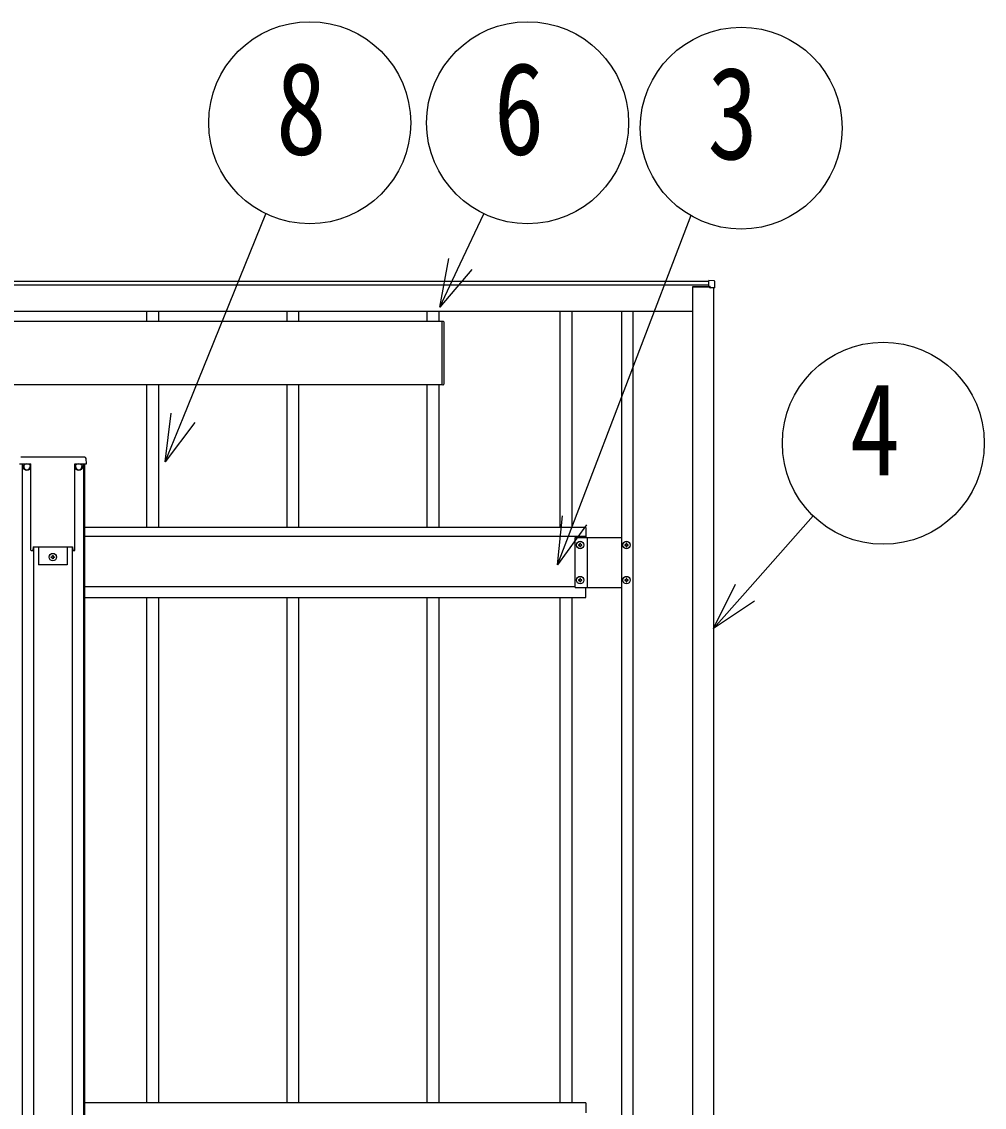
# Model space of a CAD drawing. Units: millimetres, scale not verified. Extents: x -16820 to 16820, y -11881 to 11886.
# Drawn here: x -4656 to -3284, y -934 to 614 of the extents above; entities that cross this region are included whole.
import ezdxf
from ezdxf.enums import TextEntityAlignment as Align

# ---------------------------------------------------------------- set-up
doc = ezdxf.new("R2010")
doc.units = ezdxf.units.MM
doc.header["$LTSCALE"] = 60
doc.layers.add('0-6_YKK_A1', color=4, linetype='Continuous')
doc.layers.add('0-7_YKK_D', color=6, linetype='Continuous')
doc.styles.add('ＭＳ ゴシック', font='')
doc.styles.get('ＭＳ ゴシック').set_extended_font_data('MS Gothic')

msp = doc.modelspace()

# ---------------------------------------------------------------- linework, layer by layer
at = {"layer": '0-6_YKK_A1'}
for p, q in [((-3676.42, 243.26), (-9068.92, 243.26)), ((-3676.42, 243.26), (-9068.92, 243.26)), ((-3676.42, 238.26), (-9068.92, 238.26)), ((-3699.92, 235.77), (-3699.92, 235.73)), ((-3675.22, 235.77), (-3699.92, 235.77)), ((-3699.92, 235.73), (-3699.92, -1371.23)), ((-3699.42, 235.7), (-3674.92, 235.7)), ((-3668.89, 244.36), (-3676.42, 244.84)), ((-3676.42, 242.64), (-3676.42, 244.84)), ((-3668.89, 244.36), (-3676.42, 244.84)), ((-3676.42, 242.12), (-3676.42, 242.64)), ((-3676.42, 236.42), (-3676.42, 242.12)), ((-3676.42, 236.42), (-3675.2, 236.43)), ((-3676.42, 236.14), (-3676.42, 236.42)), ((-3676.42, 236.14), (-3675.22, 236.14)), ((-3674.92, 235.99), (-3674.92, 235.85)), ((-3674.92, 234.65), (-3674.92, 235.85)), ((-3674.6, 235.83), (-3674.6, 234.63)), ((-3668.89, 234.65), (-3674.6, 234.63)), ((-3669.92, 234.65), (-3669.92, -1370.29)), ((-3668.89, 244.36), (-3668.89, 244.36)), ((-3668.42, 243.86), (-3668.42, 241.71)), ((-3668.42, 241.71), (-3668.42, 234.68)), ((-9049.92, 201.34), (-3699.92, 201.34)), ((-4477.92, 186.34), (-4477.92, 201.34)), ((-4460.92, 186.34), (-4460.92, 201.34)), ((-4277.92, 186.34), (-4277.92, 201.34)), ((-4260.92, 186.34), (-4260.92, 201.34)), ((-4077.92, 186.34), (-4077.92, 201.34)), ((-4060.92, 186.34), (-4060.92, 201.34)), ((-3888.92, 201.34), (-3888.92, -107.16)), ((-3871.62, 201.34), (-3871.62, -107.16)), ((-3800.92, 201.34), (-3800.92, -1336.66)), ((-3784.92, 201.34), (-3784.92, -1336.66)), ((-4056.91, 186.84), (-4055.35, 186.74)), ((-4056.91, 185.84), (-4056.91, 186.84)), ((-4054.41, 185.75), (-4054.41, 96.93)), ((-4056.91, 96.34), (-5106.91, 96.34)), ((-4477.92, -107.16), (-4477.92, 96.34)), ((-4460.92, -107.16), (-4460.92, 96.34)), ((-4277.92, -107.16), (-4277.92, 96.34)), ((-4260.92, -107.16), (-4260.92, 96.34)), ((-4077.92, -107.16), (-4077.92, 96.34)), ((-4060.92, -107.16), (-4060.92, 96.34)), ((-4643.75, -6.87), (-4657.33, -6.87)), ((-4642.26, -6.87), (-4643.75, -6.87)), ((-4641.88, -6.87), (-4642.26, -6.87)), ((-4581.96, -6.87), (-4641.88, -6.87)), ((-4581.58, -6.87), (-4581.96, -6.87)), ((-4580.09, -6.87), (-4581.58, -6.87)), ((-4566.51, -6.87), (-4580.09, -6.87)), ((-4564.05, -16.37), (-4564.52, -8.75)), ((-4659.29, -16.37), (-4644.28, -16.37)), ((-4655.72, -16.37), (-4655.72, -1363.87)), ((-4653.42, -16.37), (-4653.42, -20.37)), ((-4644.42, -16.37), (-4644.42, -20.37)), ((-4644.28, -16.37), (-4643.28, -16.37)), ((-4643.18, -16.37), (-4643.28, -16.37)), ((-4643.17, -139.72), (-4643.17, -16.52)), ((-4580.67, -139.72), (-4580.67, -16.52)), ((-4580.66, -16.37), (-4580.56, -16.37)), ((-4580.56, -16.37), (-4579.56, -16.37)), ((-4579.56, -16.37), (-4564.55, -16.37)), ((-4579.42, -16.37), (-4579.42, -20.37)), ((-4570.42, -16.37), (-4570.42, -20.37)), ((-4568.12, -16.77), (-4568.12, -1363.87)), ((-4566.92, -16.77), (-4566.92, -1363.87)), ((-4564.55, -16.37), (-4564.05, -16.37)), ((-3851.92, -107.16), (-4566.92, -107.16)), ((-3851.92, -107.16), (-4566.92, -107.16)), ((-3851.92, -107.16), (-3851.92, -121.66)), ((-3851.92, -120.15), (-4566.92, -120.15)), ((-3866.92, -192.66), (-3866.92, -121.66)), ((-3866.92, -121.66), (-3800.92, -121.66)), ((-3866.92, -192.66), (-3866.92, -121.66)), ((-3866.92, -121.66), (-3800.92, -121.66)), ((-3849.42, -192.66), (-3849.42, -121.66)), ((-3849.42, -192.66), (-3849.42, -121.66)), ((-4639.96, -134.54), (-4640.27, -139.87)), ((-4639.42, -134.54), (-4639.42, -1365.52)), ((-4632.42, -134.54), (-4632.42, -160.37)), ((-4591.42, -134.54), (-4591.42, -160.37)), ((-4584.42, -134.54), (-4584.42, -1365.52)), ((-3859.44, -130.72), (-3859.44, -129.76)), ((-3793.44, -130.72), (-3793.44, -129.76)), ((-4642.81, -139.87), (-4643.16, -139.87)), ((-4642.81, -139.87), (-4642.31, -139.87)), ((-4642.31, -139.87), (-4640.27, -139.87)), ((-4611.44, -150.81), (-4611.44, -151.77)), ((-4583.57, -139.87), (-4581.53, -139.87)), ((-4581.53, -139.87), (-4581.03, -139.87)), ((-4581.03, -139.87), (-4580.68, -139.87)), ((-4591.42, -160.37), (-4632.42, -160.37)), ((-3859.44, -180.72), (-3859.44, -179.76)), ((-3793.44, -180.72), (-3793.44, -179.76)), ((-3866.92, -191.91), (-4566.92, -191.91)), ((-3866.92, -192.66), (-3800.92, -192.66)), ((-3866.92, -192.66), (-3800.92, -192.66)), ((-3851.92, -207.16), (-3851.92, -192.66)), ((-4566.92, -207.08), (-3851.92, -207.08)), ((-4477.92, -927.24), (-4477.92, -207.08)), ((-4460.92, -927.24), (-4460.92, -207.08)), ((-4277.92, -927.24), (-4277.92, -207.08)), ((-4260.92, -927.24), (-4260.92, -207.08)), ((-4077.92, -927.24), (-4077.92, -207.08)), ((-4060.92, -927.24), (-4060.92, -207.08)), ((-3888.92, -207.08), (-3888.92, -927.24)), ((-3871.92, -207.08), (-3871.92, -927.24)), ((-3851.92, -927.24), (-4566.92, -927.24)), ((-3851.92, -927.24), (-4566.92, -927.24)), ((-3851.92, -927.24), (-3851.92, -941.74))]:
    msp.add_line(p, q, dxfattribs=at)
for points in [[(-3675.42, 236.14), (-3675.42, 235.97), (-3675.42, 235.77)], [(-4056.91, 186.34), (-5106.91, 186.34), (-5106.91, 96.34)], [(-4055.35, 95.94), (-4056.91, 95.84), (-4056.91, 96.84), (-4056.91, 185.84)], [(-4639.96, -134.54), (-4583.88, -134.54), (-4583.57, -139.87)], [(-3861.36, -131.68), (-3862.32, -131.68), (-3862.32, -132.64), (-3861.36, -132.64)], [(-3859.44, -129.76), (-3860.4, -129.76), (-3860.4, -130.72)], [(-3860.4, -133.6), (-3860.4, -134.56), (-3859.44, -134.56), (-3859.44, -133.6)], [(-3858.48, -132.64), (-3857.52, -132.64), (-3857.52, -131.68), (-3858.48, -131.68)], [(-3795.36, -131.68), (-3796.32, -131.68), (-3796.32, -132.64), (-3795.36, -132.64)], [(-3793.44, -129.76), (-3794.4, -129.76), (-3794.4, -130.72)], [(-3794.4, -133.6), (-3794.4, -134.56), (-3793.44, -134.56), (-3793.44, -133.6)], [(-3792.48, -132.64), (-3791.52, -132.64), (-3791.52, -131.68), (-3792.48, -131.68)], [(-4613.36, -149.85), (-4614.32, -149.85), (-4614.32, -148.89), (-4613.36, -148.89)], [(-4612.4, -147.93), (-4612.4, -146.97), (-4611.44, -146.97), (-4611.44, -147.93)], [(-4611.44, -151.77), (-4612.4, -151.77), (-4612.4, -150.81)], [(-4610.48, -148.89), (-4609.52, -148.89), (-4609.52, -149.85), (-4610.48, -149.85)], [(-3861.36, -181.68), (-3862.32, -181.68), (-3862.32, -182.64), (-3861.36, -182.64)], [(-3859.44, -179.76), (-3860.4, -179.76), (-3860.4, -180.72)], [(-3860.4, -183.6), (-3860.4, -184.56), (-3859.44, -184.56), (-3859.44, -183.6)], [(-3858.48, -182.64), (-3857.52, -182.64), (-3857.52, -181.68), (-3858.48, -181.68)], [(-3795.36, -181.68), (-3796.32, -181.68), (-3796.32, -182.64), (-3795.36, -182.64)], [(-3793.44, -179.76), (-3794.4, -179.76), (-3794.4, -180.72)], [(-3794.4, -183.6), (-3794.4, -184.56), (-3793.44, -184.56), (-3793.44, -183.6)], [(-3792.48, -182.64), (-3791.52, -182.64), (-3791.52, -181.68), (-3792.48, -181.68)]]:
    msp.add_lwpolyline(points, dxfattribs=at)
for centre, radius in [((-4648.92, -20.87), 5), ((-4574.92, -20.87), 5), ((-3859.92, -132.16), 5.3), ((-3793.92, -132.16), 5.3), ((-4611.92, -149.37), 5.3), ((-3859.92, -182.16), 5.3), ((-3793.92, -182.16), 5.3)]:
    msp.add_circle(centre, radius, dxfattribs=at)
for centre, radius, start, end in [((-3699.55, 238.11), 2.41, 261.04481, 272.9634), ((-3676.32, 236.35), 1.12, 349.19192, 3.8225), ((-3675.15, 237.21), 1.45, 267.0366, 278.95519), ((-3674.69, 237.39), 1.56, 261.33535, 273.02754), ((-3674.69, 236.2), 1.56, 261.33535, 273.02754), ((-3668.92, 243.86), 0.5, 0, 86.3221), ((-3668.92, 243.86), 0.5, 0.03611, 86.54232), ((-3668.78, 236.86), 2.22, 267.09557, 279.27313), ((-4055.41, 185.75), 1, 0, 86.5), ((-4055.41, 96.93), 1, 273.5, 0), ((-4566.51, -8.87), 2, 3.5, 90), ((-4648.92, -20.37), 4.5, 180, 270), ((-4648.92, -20.37), 4.5, 270, 0), ((-4574.92, -20.37), 4.5, 180, 270), ((-4574.92, -20.37), 4.5, 270, 0), ((-3861.36, -130.72), 0.96, 270, 0), ((-3861.36, -133.6), 0.96, 0, 90), ((-3858.48, -130.72), 0.96, 180, 270), ((-3858.48, -133.6), 0.96, 90, 180), ((-3795.36, -130.72), 0.96, 270, 0), ((-3795.36, -133.6), 0.96, 0, 90), ((-3792.48, -130.72), 0.96, 180, 270), ((-3792.48, -133.6), 0.96, 90, 180), ((-4613.36, -147.93), 0.96, 270, 0), ((-4613.36, -150.81), 0.96, 0, 90), ((-4610.48, -147.93), 0.96, 180, 270), ((-4610.48, -150.81), 0.96, 90, 180), ((-3861.36, -180.72), 0.96, 270, 0), ((-3861.36, -183.6), 0.96, 0, 90), ((-3858.48, -180.72), 0.96, 180, 270), ((-3858.48, -183.6), 0.96, 90, 180), ((-3795.36, -180.72), 0.96, 270, 0), ((-3795.36, -183.6), 0.96, 0, 90), ((-3792.48, -180.72), 0.96, 180, 270), ((-3792.48, -183.6), 0.96, 90, 180)]:
    msp.add_arc(centre, radius, start, end, dxfattribs=at)
for centre, major_axis, ratio, start_param, end_param in [((-3675.22, 235.85), (-0.234, -0.189), 0.99347, 2.4632387, 4.034035), ((-3675.2, 235.83), (-0.501, -0.331), 0.996522, 2.5592572, 4.1300536), ((-4643.21, -16.87), (0.031, 0.5), 0.061627, 5.5016142, 6.2870124), ((-4580.63, -16.87), (-0.031, 0.5), 0.061627, 6.2793582, 7.0647564), ((-4643.13, -139.37), (0.031, 0.5), 0.061627, 2.3600215, 3.1454197), ((-4580.71, -139.37), (-0.031, 0.5), 0.061627, 3.1377656, 3.9231638)]:
    msp.add_ellipse(centre, major_axis=major_axis, ratio=ratio, start_param=start_param, end_param=end_param, dxfattribs=at)
at = {"layer": '0-7_YKK_D'}
for points in [[(-4451.85, -13.83), (-4426.23, 49.16), (-4307.97, 340.02)], [(-4059.83, 207.02), (-4030.88, 268.55), (-3997.25, 340.02)], [(-3892.34, -160.63), (-3868.03, -97.12), (-3701.46, 338.06)], [(-4014.39, 260.79), (-4059.83, 207.02), (-4047.36, 276.3)], [(-4409.35, 42.3), (-4451.85, -13.83), (-4443.11, 56.02)], [(-3851.02, -103.64), (-3892.34, -160.63), (-3885.05, -90.61)], [(-3669.88, -251.22), (-3624.82, -200.29), (-3527.78, -90.61)], [(-3611.18, -212.36), (-3669.88, -251.22), (-3638.47, -188.22)]]:
    msp.add_lwpolyline(points, dxfattribs=at)
for centre in [(-4245.64, 469.83), (-3934.91, 469.83), (-3630.32, 462.06), (-3427.64, 12.87)]:
    msp.add_circle(centre, 144, dxfattribs=at)

# ---------------------------------------------------------------- texts
at = {"layer": '0-7_YKK_D', "style": 'ＭＳ ゴシック', "width": 0.8}
for s, p in [('8', (-4293.64, 384.63)), ('6', (-3982.91, 384.63)), ('3', (-3678.32, 378.06)), ('4', (-3475.64, -72.33))]:
    msp.add_text(s, height=132, dxfattribs=at).set_placement(p, align=Align.BOTTOM_LEFT)

doc.saveas('drawing.dxf')
